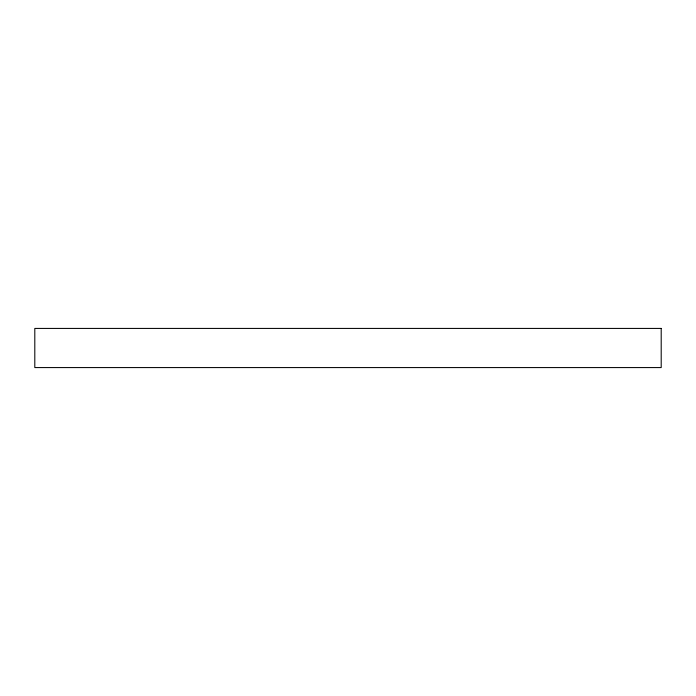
<?xml version="1.0" encoding="UTF-8"?>
<svg xmlns="http://www.w3.org/2000/svg" width="696" height="696" viewBox="0 0 696 696"><rect width="100%" height="100%" fill="white"/><g stroke="black" fill="none" stroke-linecap="round" stroke-linejoin="round"><path stroke-width="1.04" d="M661.2 328.425L34.8 328.425L34.8 367.575L661.2 367.575L661.2 328.425"/></g></svg>
